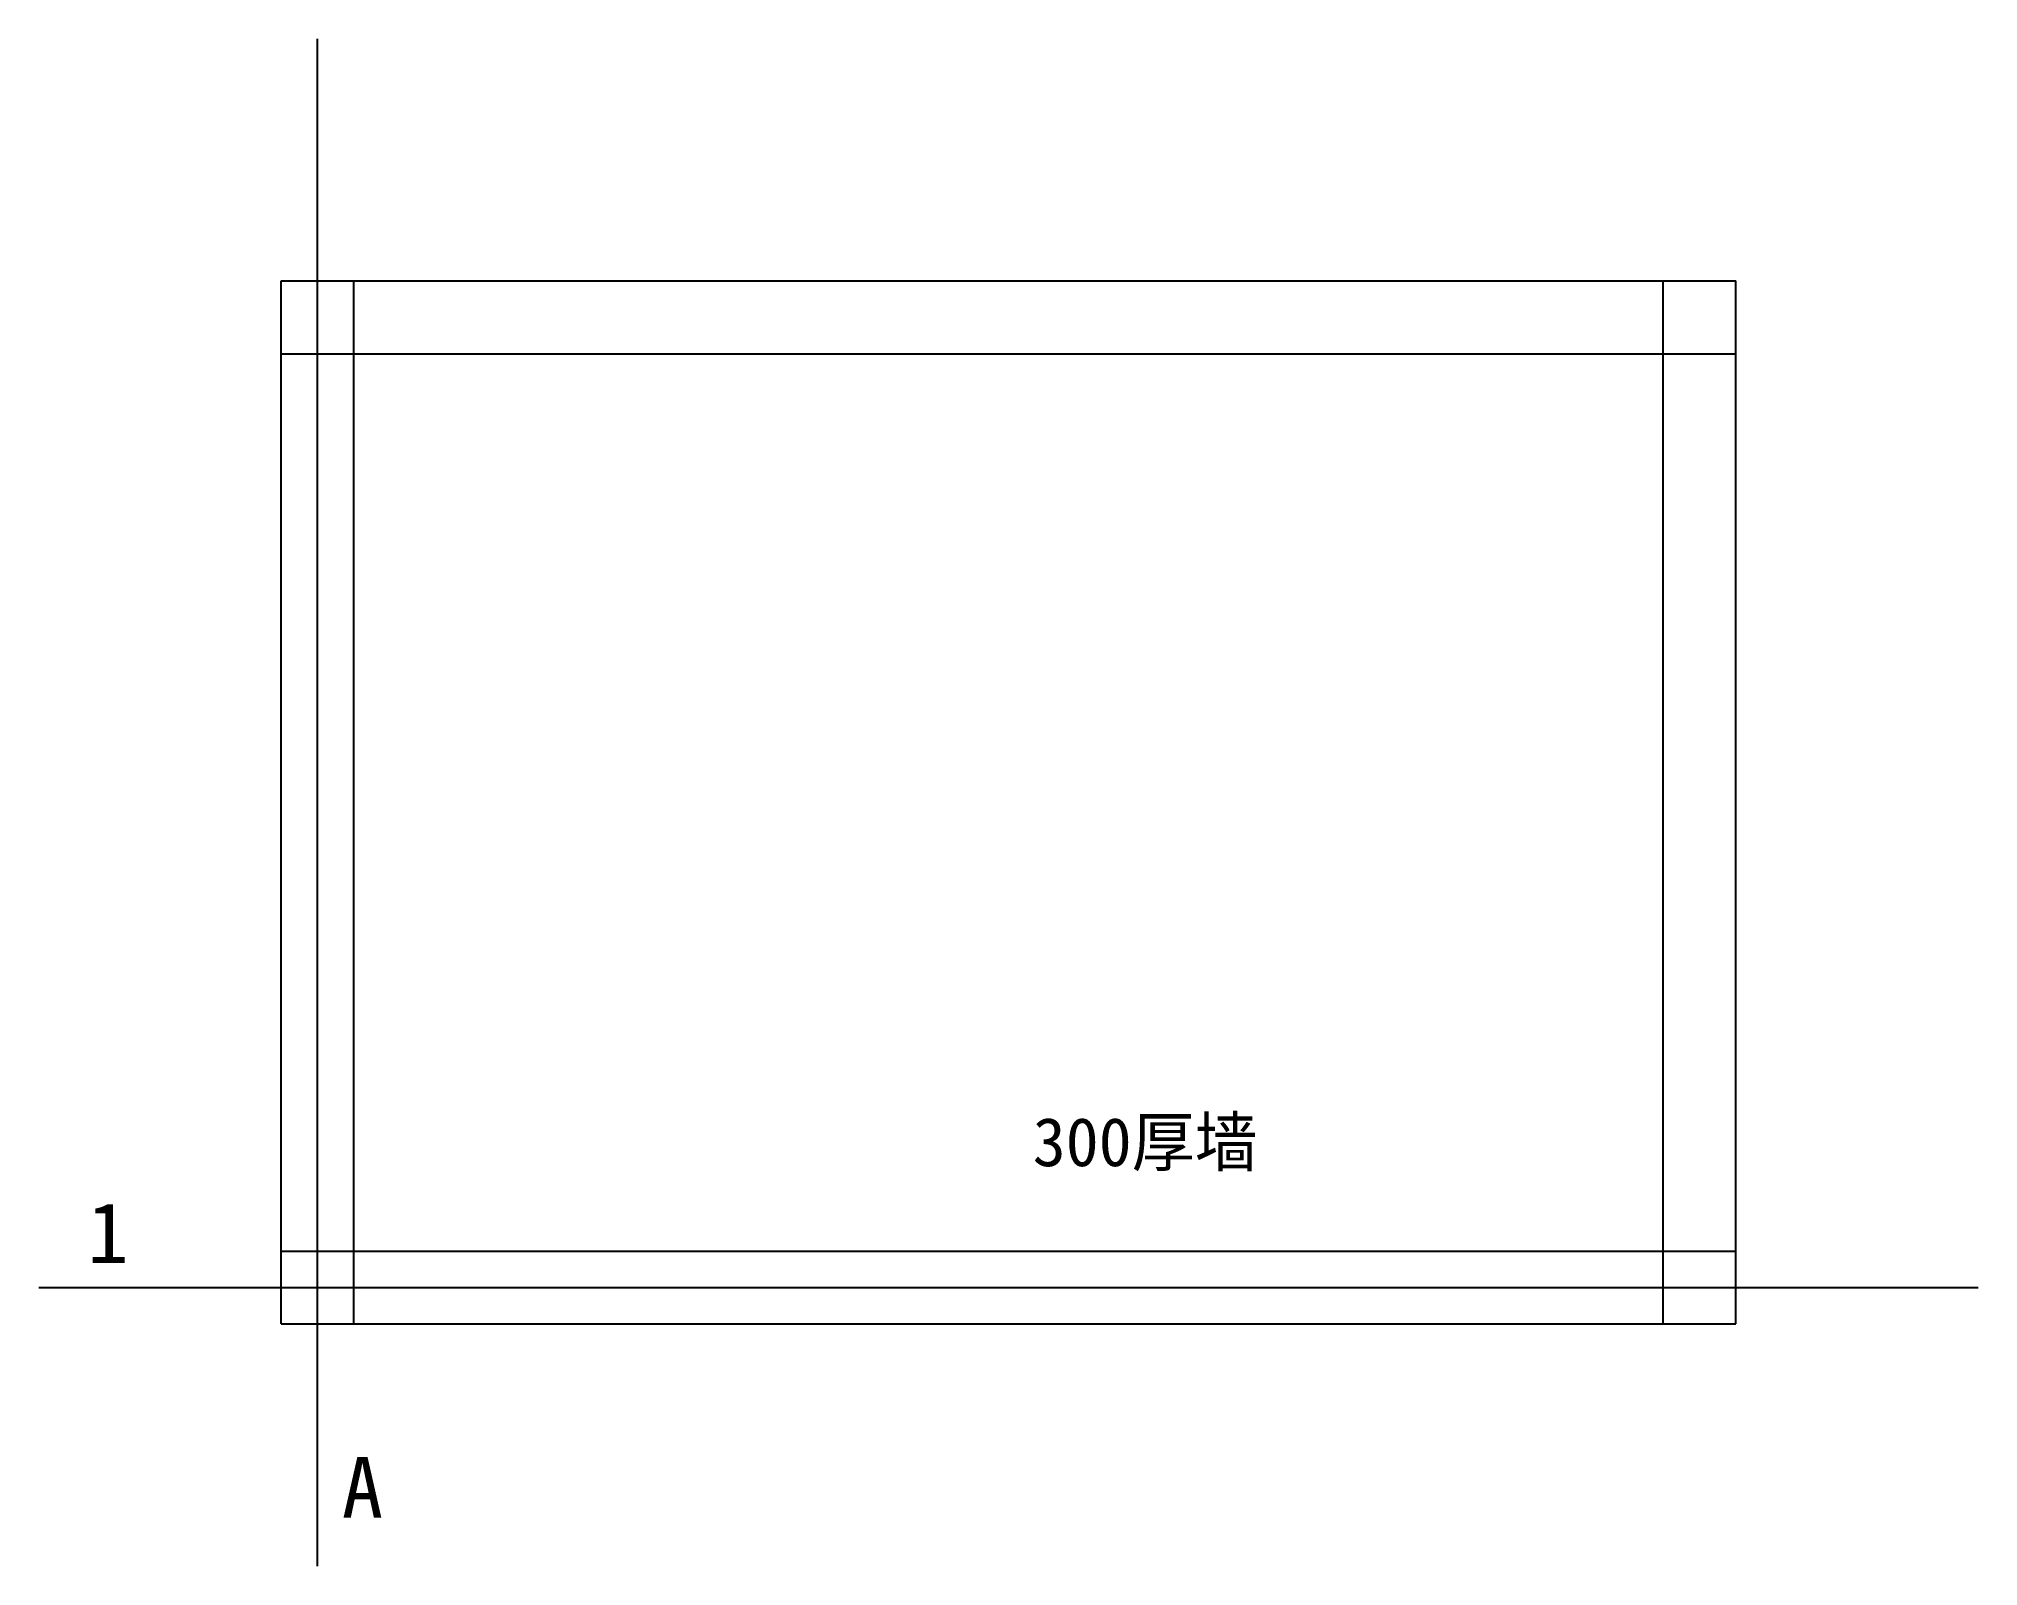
# Model space of a CAD drawing. Extents: x -1000 to 7000, y -1000 to 5300.
import ezdxf

# ---------------------------------------------------------------- set-up
doc = ezdxf.new("R2010")
doc.units = 0

msp = doc.modelspace()

# ---------------------------------------------------------------- linework, layer by layer
at = {"layer": 'A-DOOR'}
msp.add_line((2400, 150), (3300, 150), dxfattribs=at)
at = {"layer": 'A-GRID'}
for p, q in [((150, -1000), (150, 5300)), ((-1000, 150), (7000, 150))]:
    msp.add_line(p, q, dxfattribs=at)
at = {"layer": 'A-WALL'}
for p, q in [((0, 4301), (6000, 4301)), ((0, 0), (0, 4301)), ((300.2, 0), (300.2, 4301)), ((5700, 0), (5700, 4301)), ((6000, 0), (6000, 4301)), ((0, 4000), (6000, 4000)), ((0, 299.4), (6000, 299.4)), ((0, 0), (6000, 0))]:
    msp.add_line(p, q, dxfattribs=at)
at = {"layer": 'A-WINDOW'}
msp.add_line((5700, 1600), (5700, 2600), dxfattribs=at)

# ---------------------------------------------------------------- texts
at = {"layer": 'A-ANNO'}
msp.add_text('300厚墙', height=200, dxfattribs=at).set_placement((3100, 650))
at = {"layer": 'A-GRID-TEXT'}
for s, p in [('1', (-800, 250)), ('A', (250, -800))]:
    msp.add_text(s, height=250, dxfattribs=at).set_placement(p)

doc.saveas('drawing.dxf')
